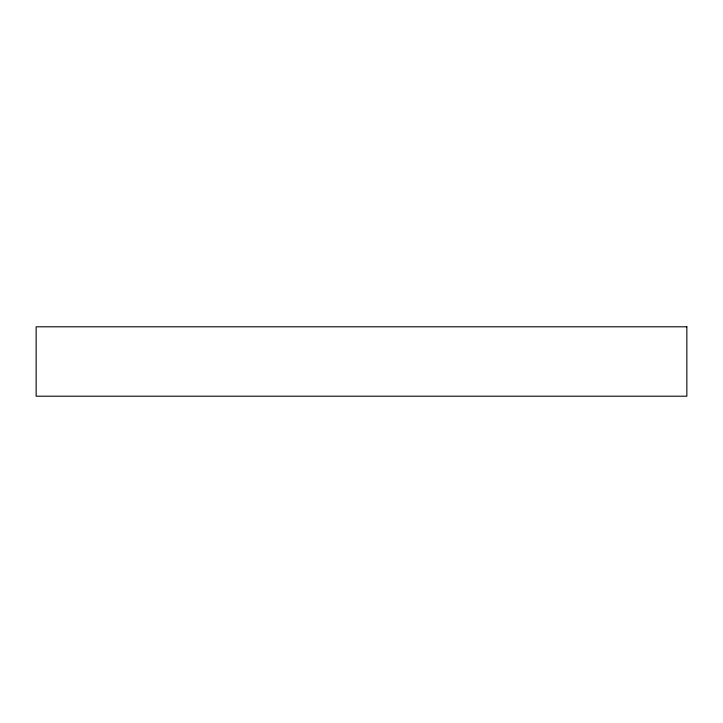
<?xml version="1.0" encoding="UTF-8"?>
<svg xmlns="http://www.w3.org/2000/svg" width="723" height="723" viewBox="0 0 723 723"><rect width="100%" height="100%" fill="white"/><g stroke="black" fill="none" stroke-linecap="round" stroke-linejoin="round"><path stroke-width="1.08" d="M686.85 326.796L36.15 326.796L36.15 396.204L686.85 396.204L686.85 326.796"/></g></svg>
